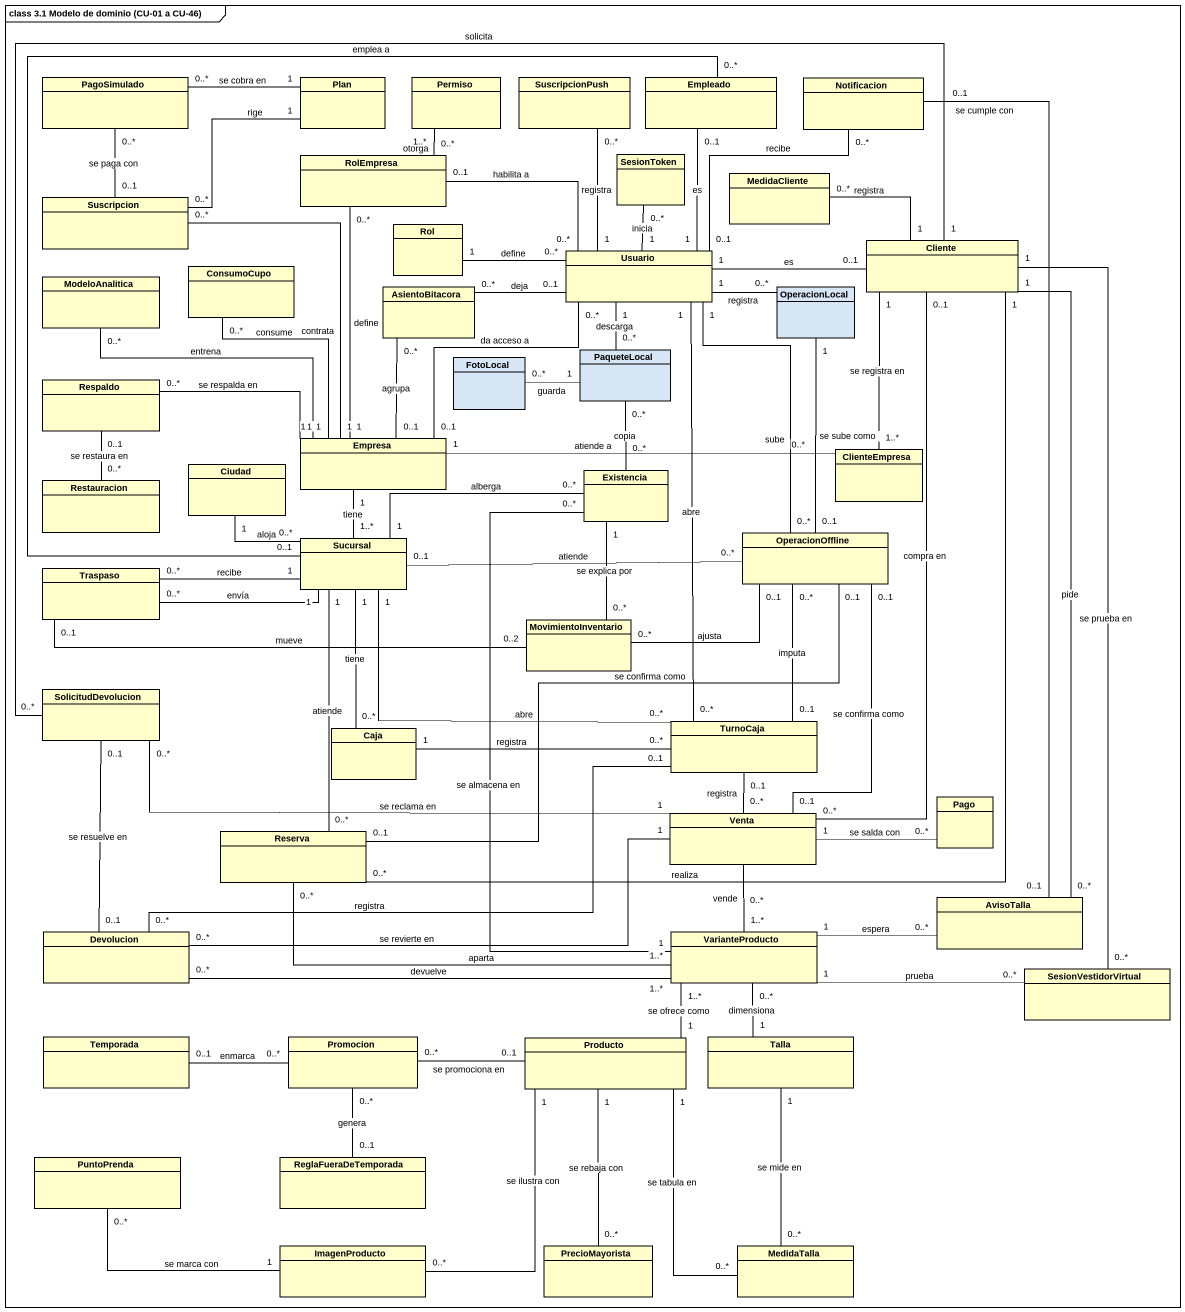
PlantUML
@startuml
mainframe class 3.1 Modelo de dominio (CU-01 a CU-46)
hide circle
hide empty members
class PagoSimulado
class Plan
class Permiso
class SuscripcionPush
class Empleado
class Notificacion
class SesionToken
class RolEmpresa
class MedidaCliente
class Suscripcion
class Rol
class ConsumoCupo
class Usuario
class Cliente
class ModeloAnalitica
class AsientoBitacora
class OperacionLocal #D7E6F5
class Respaldo
class FotoLocal #D7E6F5
class PaqueteLocal #D7E6F5
class Ciudad
class Empresa
class ClienteEmpresa
class Restauracion
class Existencia
class Sucursal
class OperacionOffline
class Traspaso
class MovimientoInventario
class SolicitudDevolucion
class Caja
class TurnoCaja
class Pago
class Reserva
class Venta
class AvisoTalla
class Devolucion
class VarianteProducto
class SesionVestidorVirtual
class Temporada
class Promocion
class Producto
class Talla
class PuntoPrenda
class ReglaFueraDeTemporada
class ImagenProducto
class PrecioMayorista
class MedidaTalla
Plan "1" -left- "0..*" PagoSimulado : se cobra en
Plan "1" -left- "0..*" Suscripcion : rige
RolEmpresa "0..*" -up- "1..*" Permiso : otorga
RolEmpresa "0..1" -right- "0..*" Usuario : habilita a
Suscripcion "0..1" -up- "0..*" PagoSimulado : se paga con
Rol "1" -right- "0..*" Usuario : define
Usuario "1" -up- "0..*" SuscripcionPush : registra
Usuario "1" -up- "0..1" Empleado : es
Usuario "0..1" -up- "0..*" Notificacion : recibe
Usuario "1" -up- "0..*" SesionToken : inicia
Usuario "1" -right- "0..1" Cliente : es
Usuario "0..1" -left- "0..*" AsientoBitacora : deja
Usuario "1" -right- "0..*" OperacionLocal : registra
Usuario "1" -- "0..*" PaqueteLocal : descarga
Usuario "1" -- "0..*" OperacionOffline : sube
Usuario "1" -- "0..*" TurnoCaja : abre
Cliente "1" -left- "0..*" MedidaCliente : registra
Cliente "1" -- "1..*" ClienteEmpresa : se registra en
Cliente "1" -left- "0..*" SolicitudDevolucion : solicita
Cliente "1" -- "0..*" Reserva : realiza
Cliente "0..1" -- "0..*" Venta : compra en
Cliente "1" -- "0..*" AvisoTalla : pide
Cliente "1" -- "0..*" SesionVestidorVirtual : se prueba en
OperacionLocal "1" -- "0..1" OperacionOffline : se sube como
Respaldo "0..1" -- "0..*" Restauracion : se restaura en
PaqueteLocal "1" -left- "0..*" FotoLocal : guarda
PaqueteLocal "0..*" -- "0..*" Existencia : copia
Ciudad "1" -- "0..*" Sucursal : aloja
Empresa "1" -up- "0..*" RolEmpresa : define
Empresa "1" -up- "0..*" Suscripcion : contrata
Empresa "1" -up- "0..*" ConsumoCupo : consume
Empresa "0..1" -up- "0..*" Usuario : da acceso a
Empresa "1" -left- "0..*" ModeloAnalitica : entrena
Empresa "0..1" -up- "0..*" AsientoBitacora : agrupa
Empresa "1" -left- "0..*" Respaldo : se respalda en
Empresa "1" -right- "0..*" ClienteEmpresa : atiende a
Empresa "1" -- "1..*" Sucursal : tiene
Existencia "1" -- "0..*" MovimientoInventario : se explica por
Sucursal "0..1" -up- "0..*" Empleado : emplea a
Sucursal "1" -right- "0..*" Existencia : alberga
Sucursal "0..1" -right- "0..*" OperacionOffline : atiende
Sucursal "1" -left- "0..*" Traspaso : envía
Sucursal "1" -left- "0..*" Traspaso : recibe
Sucursal "1" -- "0..*" Caja : tiene
Sucursal "1" -right- "0..*" TurnoCaja : abre
Sucursal "1" -- "0..*" Reserva : atiende
OperacionOffline "0..1" -left- "0..*" MovimientoInventario : ajusta
OperacionOffline "0..1" -left- "0..1" Reserva : se confirma como
OperacionOffline "0..1" -- "0..1" Venta : se confirma como
Traspaso "0..1" -right- "0..2" MovimientoInventario : mueve
SolicitudDevolucion "0..1" -- "0..1" Devolucion : se resuelve en
Caja "1" -right- "0..*" TurnoCaja : registra
TurnoCaja "0..1" -up- "0..*" OperacionOffline : imputa
TurnoCaja "0..1" -- "0..*" Venta : registra
TurnoCaja "0..1" -left- "0..*" Devolucion : registra
Reserva "0..*" -right- "1..*" VarianteProducto : aparta
Venta "1" -left- "0..*" SolicitudDevolucion : se reclama en
Venta "1" -right- "0..*" Pago : se salda con
Venta "1" -left- "0..*" Devolucion : se revierte en
Venta "0..*" -- "1..*" VarianteProducto : vende
AvisoTalla "0..1" -up- "0..1" Notificacion : se cumple con
AvisoTalla "0..*" -left- "1" VarianteProducto : espera
Devolucion "0..*" -right- "1..*" VarianteProducto : devuelve
VarianteProducto "1" -up- "0..*" Existencia : se almacena en
SesionVestidorVirtual "0..*" -left- "1" VarianteProducto : prueba
Temporada "0..1" -right- "0..*" Promocion : enmarca
Producto "1" -up- "1..*" VarianteProducto : se ofrece como
Producto "0..1" -left- "0..*" Promocion : se promociona en
Producto "1" -- "0..*" ImagenProducto : se ilustra con
Producto "1" -- "0..*" PrecioMayorista : se rebaja con
Producto "1" -- "0..*" MedidaTalla : se tabula en
Talla "1" -up- "0..*" VarianteProducto : dimensiona
Talla "1" -- "0..*" MedidaTalla : se mide en
ReglaFueraDeTemporada "0..1" -up- "0..*" Promocion : genera
ImagenProducto "1" -left- "0..*" PuntoPrenda : se marca con
@enduml
